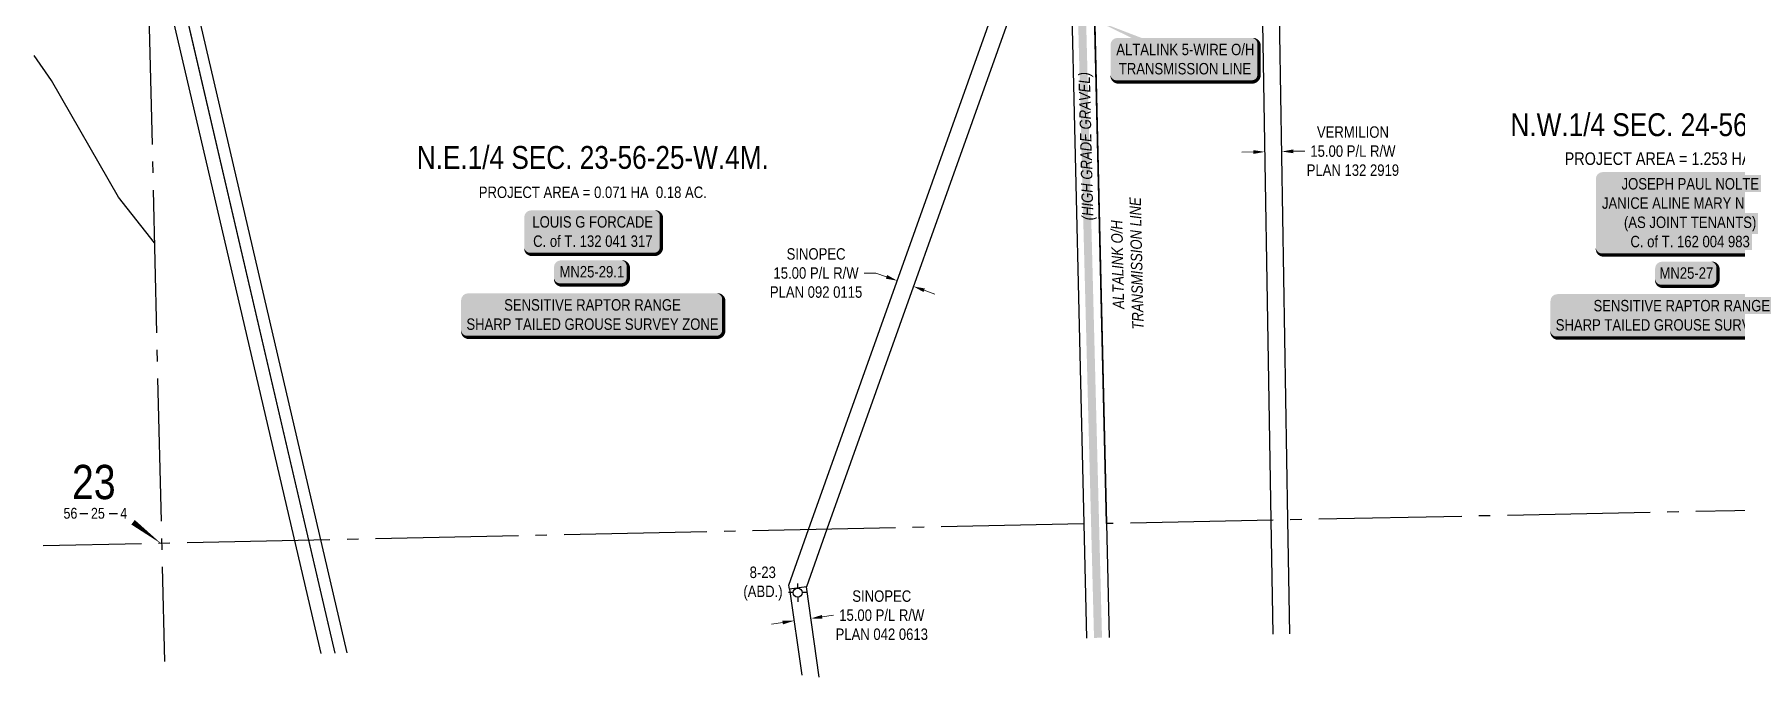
# Model space of a CAD drawing. Extents: x 88833 to 97610, y 5963373 to 5974710.
# Drawn here: x 91426 to 92916, y 5965720 to 5966285 of the extents above; entities that cross this region are included whole.
import ezdxf
from ezdxf.enums import TextEntityAlignment as Align

# ---------------------------------------------------------------- set-up
doc = ezdxf.new("R2010")
doc.units = 0
doc.header["$LTSCALE"] = 5
doc.header["$PDSIZE"] = 5
doc.linetypes.add('foc-QUARTERLINE', pattern=[33, 25, -3, 2, -3])
doc.layers.get('Defpoints').update_dxf_attribs({"color": 9})
for name, color, linetype in [('10', 1, 'Continuous'), ('9', 3, 'Continuous'), ('AS-OWNER', 7, 'Continuous'), ('AS-POWER', 104, 'foc-POWER'), ('AS-POWER-T', 104, 'Continuous'), ('AS-ROADS', 254, 'Continuous'), ('AS-WILDLIFE-BLOCK', 131, 'Continuous'), ('C-RW', 13, 'Continuous'), ('C-SYMBOL', 7, 'Continuous'), ('F-RW', 190, 'Continuous'), ('F-WS-S', 8, 'Continuous'), ('L-AREAREQUIRED', 7, 'Continuous'), ('L-QSEC', 8, 'foc-QUARTERLINE'), ('L-SEC', 7, 'Continuous'), ('L-SECLBL', 7, 'Continuous'), ('L-SECQ', 8, 'foc-QUARTERLINE'), ('L-TITLEDB', 4, 'Continuous'), ('P-APEX RECON-LINE LIST', 240, 'Continuous')]:
    doc.layers.add(name, color=color, linetype=linetype)
for name, color, linetype, lineweight in [('F-RW-T', 190, 'Continuous', 9), ('F-WS-T', 190, 'Continuous', 9), ('T-TEXT', 48, 'Continuous', 18)]:
    doc.layers.add(name, color=color, linetype=linetype, lineweight=lineweight)
doc.styles.add('100L', font='ARIALN.TTF', dxfattribs={"height": 10})
doc.styles.add('175L', font='ARIALN.TTF', dxfattribs={"height": 2})
doc.styles.add('80', font='ARIALN.TTF', dxfattribs={"height": 10})
doc.styles.add('80CG', font='ARIALN.TTF', dxfattribs={"height": 10})
doc.styles.add('80L', font='ARIALN.TTF', dxfattribs={"height": 10})
doc.styles.add('80LS', font='ARIALNI.TTF', dxfattribs={"height": 10})
doc.styles.add('foc-LtypeFont', font='ARIALN.TTF', dxfattribs={"height": 7.35})
doc.styles.add('SIMPLEX', font='ARIALN.TTF')
doc.linetypes.add('foc-POWER', pattern='A,6,-1,["P",foc-LtypeFont,S=0.2,R=0,X=-0.625,Y=-0.75],-1.24,4', length=12.24)
doc.dimstyles.new('Compass 5 000', dxfattribs={"dimscale": 5, "dimtxt": 9, "dimasz": 2, "dimexe": 0.2, "dimexo": 0.0625, "dimgap": 0.5, "dimtad": 0, "dimtih": 1, "dimtoh": 1, "dimzin": 0, "dimdsep": 46, "dimtxsty": '80CG', "dimcen": 0.1, "dimse1": 1, "dimse2": 1, "dimclrd": 256, "dimclrt": 256, "dimaunit": 1, "dimadec": 4, "dimazin": 0, "dimtfac": 0.06, "dimtofl": 0, "dimtmove": 0, "dimatfit": 1, "dimfxl": 0.2, "dimtolj": 1, "dimtzin": 0, "dimlwd": -1, "dimarcsym": 0})

# ---------------------------------------------------------------- blocks, each defined once
blk = doc.blocks.new('*D406')
at = {"layer": 'Defpoints', "color": 0, "transparency": 16777216}
for p in [(92518, 5966182.1), (92503.5, 5966156.6), (92518.4, 5966156.9)]:
    blk.add_point(p, dxfattribs=at)
at = {"layer": 'F-RW-T', "transparency": 16777216}
for p, q in [((92493.1, 5966181.7), (92483.1, 5966181.5)), ((92528, 5966182.3), (92538, 5966182.4))]:
    blk.add_line(p, q, dxfattribs=at)
for points in [[(92493, 5966183.3), (92493.1, 5966180), (92503.1, 5966181.8)], [(92528, 5966183.9), (92528, 5966180.6), (92518, 5966182.1)]]:
    blk.add_solid(points, dxfattribs=at)
at = {"layer": 'F-RW-T', "transparency": 16777216, "insert": (92580.2, 5966182.4), "char_height": 10, "attachment_point": 5, "style": '80CG'}
blk.add_mtext('\\A1;VERMILION\\P15.00 P/L R/W\\PPLAN 132 2919', dxfattribs=at)
blk = doc.blocks.new('*D426')
at = {"layer": 'Defpoints', "color": 0, "transparency": 16777216}
for p in [(92256.9, 5966280.9), (92271, 5966275.8), (92181.5, 5966069)]:
    blk.add_point(p, dxfattribs=at)
at = {"layer": 'F-RW-T', "transparency": 16777216}
for p, q in [((92162.6, 5966075.7), (92152.6, 5966075.7)), ((92172.1, 5966072.4), (92162.6, 5966075.7)), ((92205, 5966060.7), (92214.4, 5966057.3))]:
    blk.add_line(p, q, dxfattribs=at)
for points in [[(92172.6, 5966074), (92171.5, 5966070.8), (92181.5, 5966069)], [(92205.6, 5966062.2), (92204.4, 5966059.1), (92195.6, 5966064)]]:
    blk.add_solid(points, dxfattribs=at)
at = {"layer": 'F-RW-T', "transparency": 16777216, "insert": (92110.4, 5966075.7), "char_height": 10, "attachment_point": 5, "style": '80CG'}
blk.add_mtext('\\A1;SINOPEC\\P15.00 P/L R/W\\PPLAN 092 0115', dxfattribs=at)
blk = doc.blocks.new('*U452')
at = {"true_color": 0xffffa8}
h = blk.add_hatch(color=51, dxfattribs=at)
edge = h.paths.add_edge_path()
edge.add_line((-21.5, -11.5), (21.5, -11.5))
edge.add_arc((21.5, -5.5), 6, 270, 360)
edge.add_line((27.5, -5.5), (27.5, 4))
edge.add_arc((21.5, 4), 6, 0, 90)
edge.add_line((21.5, 10), (-21.5, 10))
edge.add_arc((-21.5, 4), 6, 90, 180)
edge.add_line((-27.5, 4), (-27.5, -5.5))
edge.add_arc((-21.5, -5.5), 6, 180, 270)
at = {"color": 240, "flags": 128}
for points in [[(-24.7, -8.4, 0, 10, 0), (0, 0, 5, 5, 0)], [(21, -6.9, 0, 10, 0), (0, 0, 5, 5, 0)]]:
    blk.add_lwpolyline(points, format="xyseb", dxfattribs=at)
blk.add_lwpolyline([(-21.5, -11.5, 3, 3, 0), (21.5, -11.5, 3, 3, 0.414214), (27.5, -5.5, 3, 3, 0), (27.5, 4, 3, 0, 0.414214), (21.5, 10, 0, 0, 0), (-21.5, 10, 0, 0, 0.414214), (-27.5, 4, 0, 0, 0), (-27.5, -5.5, 0, 3, 0.414214)], format="xyseb", close=True, dxfattribs=at)
at = {"color": 4, "style": '80'}
blk.add_attdef('OTHER_001', (-14.7, -5), '', height=10, dxfattribs=at)
blk = doc.blocks.new('*U475')
h = blk.add_hatch(color=59)
edge = h.paths.add_edge_path()
edge.add_line((-76.5, -37), (76.5, -37))
edge.add_arc((76.5, -31), 6, 270, 360)
edge.add_line((82.5, -31), (82.5, 29.5))
edge.add_arc((76.5, 29.5), 6, 0, 90)
edge.add_line((76.5, 35.5), (-76.5, 35.5))
edge.add_arc((-76.5, 29.5), 6, 90, 180)
edge.add_line((-82.5, 29.5), (-82.5, -31))
edge.add_arc((-76.5, -31), 6, 180, 270)
at = {"color": 1, "flags": 128}
blk.add_lwpolyline([(-76.5, -37, 3, 3, 0), (76.5, -37, 3, 3, 0.414214), (82.5, -31, 3, 3, 0), (82.5, 29.5, 3, 0, 0.414214), (76.5, 35.5, 0, 0, 0), (-76.5, 35.5, 0, 0, 0.414214), (-82.5, 29.5, 0, 0, 0), (-82.5, -31, 0, 3, 0.414214)], format="xyseb", close=True, dxfattribs=at)
blk.add_lwpolyline([(-56, -9.7, 0, 7.5, 0), (0, 0, 0, 0, 0)], format="xyseb", dxfattribs=at)
at = {"color": 1, "style": '80'}
blk.add_attdef('ENTER_TEXT_001', (-36, -5), '', height=10, dxfattribs=at)
blk = doc.blocks.new('L-SECLBL')
at = {"layer": '9', "color": 7}
for p, q in [((-5.1, -27.8), (-12.3, -27.8)), ((20.7, -27.8), (13.5, -27.8))]:
    blk.add_line(p, q, dxfattribs=at)
at = {"layer": '10', "color": 2, "style": 'SIMPLEX'}
blk.add_attdef('SEC', text='', height=30, dxfattribs=at).set_placement((0, 0), align=Align.MIDDLE)
at = {"layer": '10', "color": 5, "style": '80L'}
blk.add_attdef('TWP', text='', height=9.5, dxfattribs=at).set_placement((-14.4, -27.4), align=Align.MIDDLE_RIGHT)
blk.add_attdef('RGE', text='', height=9.5, dxfattribs=at).set_placement((3.6, -27.4), align=Align.MIDDLE_CENTER)
blk.add_attdef('MER', text='', height=9.5, dxfattribs=at).set_placement((23.2, -27.4), align=Align.MIDDLE_LEFT)
blk = doc.blocks.new('*D523')
at = {"layer": 'Defpoints', "color": 0, "transparency": 16777216}
for p in [(92105.9, 5965773.4), (92091.1, 5965770.9), (92105.9, 5965773)]:
    blk.add_point(p, dxfattribs=at)
at = {"layer": 'F-RW-T', "transparency": 16777216}
for p, q in [((92115.8, 5965774.8), (92125.7, 5965776.2)), ((92081.2, 5965769.8), (92071.3, 5965768.4))]:
    blk.add_line(p, q, dxfattribs=at)
for points in [[(92115.5, 5965776.4), (92116, 5965773.1), (92105.9, 5965773.4)], [(92080.9, 5965771.5), (92081.4, 5965768.2), (92091.1, 5965771.3)]]:
    blk.add_solid(points, dxfattribs=at)
at = {"layer": 'F-RW-T', "transparency": 16777216, "insert": (92167.9, 5965776.2), "char_height": 10, "attachment_point": 5, "style": '80CG'}
blk.add_mtext('\\A1;SINOPEC\\P15.00 P/L R/W\\PPLAN 042 0613', dxfattribs=at)
blk = doc.blocks.new('GABD')
for p, q in [((-0.81, 0), (-1.62, 0)), ((0, 0.81), (0, 1.62)), ((1.62, 0), (0.81, 0)), ((0, -0.81), (0, -1.62))]:
    blk.add_line(p, q)
blk.add_circle((0, 0), 0.8)
blk = doc.blocks.new('*U513')
at = {"true_color": 0xffffa8}
h = blk.add_hatch(color=51, dxfattribs=at)
edge = h.paths.add_edge_path()
edge.add_line((-26.5, -11.5), (26.5, -11.5))
edge.add_arc((26.5, -5.5), 6, 270, 360)
edge.add_line((32.5, -5.5), (32.5, 4))
edge.add_arc((26.5, 4), 6, 0, 90)
edge.add_line((26.5, 10), (-26.5, 10))
edge.add_arc((-26.5, 4), 6, 90, 180)
edge.add_line((-32.5, 4), (-32.5, -5.5))
edge.add_arc((-26.5, -5.5), 6, 180, 270)
at = {"color": 240, "flags": 128}
blk.add_lwpolyline([(-26.5, -11.5, 3, 3, 0), (26.5, -11.5, 3, 3, 0.414214), (32.5, -5.5, 3, 3, 0), (32.5, 4, 3, 0, 0.414214), (26.5, 10, 0, 0, 0), (-26.5, 10, 0, 0, 0.414214), (-32.5, 4, 0, 0, 0), (-32.5, -5.5, 0, 3, 0.414214)], format="xyseb", close=True, dxfattribs=at)
for points in [[(-24.7, -8.4, 0, 10, 0), (0, 0, 5, 5, 0)], [(21, -6.9, 0, 10, 0), (0, 0, 5, 5, 0)]]:
    blk.add_lwpolyline(points, format="xyseb", dxfattribs=at)
at = {"color": 4, "style": '80'}
blk.add_attdef('OTHER_001', (-14.7, -5), '', height=10, dxfattribs=at)
blk = doc.blocks.new('*U519')
h = blk.add_hatch(color=59)
edge = h.paths.add_edge_path()
edge.add_line((-54, -20), (54, -20))
edge.add_arc((54, -14), 6, 270, 360)
edge.add_line((60, -14), (60, 12.5))
edge.add_arc((54, 12.5), 6, 0, 90)
edge.add_line((54, 18.5), (-54, 18.5))
edge.add_arc((-54, 12.5), 6, 90, 180)
edge.add_line((-60, 12.5), (-60, -14))
edge.add_arc((-54, -14), 6, 180, 270)
at = {"color": 1, "flags": 128}
blk.add_lwpolyline([(-54, -20, 3, 3, 0), (54, -20, 3, 3, 0.414214), (60, -14, 3, 3, 0), (60, 12.5, 3, 0, 0.414214), (54, 18.5, 0, 0, 0), (-54, 18.5, 0, 0, 0.414214), (-60, 12.5, 0, 0, 0), (-60, -14, 0, 3, 0.414214)], format="xyseb", close=True, dxfattribs=at)
blk.add_lwpolyline([(-56, -9.7, 0, 7.5, 0), (0, 0, 0, 0, 0)], format="xyseb", dxfattribs=at)
at = {"color": 1, "style": '80'}
blk.add_attdef('ENTER_TEXT_001', (-36, -5), '', height=10, dxfattribs=at)
blk = doc.blocks.new('*U737')
h = blk.add_hatch(color=255)
edge = h.paths.add_edge_path()
edge.add_line((-59, -20), (59, -20))
edge.add_arc((59, -14), 6, 270, 360)
edge.add_line((65, -14), (65, 12.5))
edge.add_arc((59, 12.5), 6, 0, 90)
edge.add_line((59, 18.5), (-59, 18.5))
edge.add_arc((-59, 12.5), 6, 90, 180)
edge.add_line((-65, 12.5), (-65, -14))
edge.add_arc((-59, -14), 6, 180, 270)
at = {"color": 104, "flags": 128}
blk.add_lwpolyline([(-78.3, 34, 0, 7.5, 0), (0, 0, 0, 0, 0)], format="xyseb", dxfattribs=at)
blk.add_lwpolyline([(-59, -20, 3, 3, 0), (59, -20, 3, 3, 0.414214), (65, -14, 3, 3, 0), (65, 12.5, 3, 0, 0.414214), (59, 18.5, 0, 0, 0), (-59, 18.5, 0, 0, 0.414214), (-65, 12.5, 0, 0, 0), (-65, -14, 0, 3, 0.414214)], format="xyseb", close=True, dxfattribs=at)
at = {"color": 104, "style": '80'}
blk.add_attdef('ENTER_TEXT_001', (-26.8, -4.9), '', height=10, dxfattribs=at)
blk = doc.blocks.new('*U851')
h = blk.add_hatch(color=255)
edge = h.paths.add_edge_path()
edge.add_line((-109, -20), (109, -20))
edge.add_arc((109, -14), 6, 270, 360)
edge.add_line((115, -14), (115, 12.5))
edge.add_arc((109, 12.5), 6, 0, 90)
edge.add_line((109, 18.5), (-109, 18.5))
edge.add_arc((-109, 12.5), 6, 90, 180)
edge.add_line((-115, 12.5), (-115, -14))
edge.add_arc((-109, -14), 6, 180, 270)
at = {"color": 131, "flags": 128}
blk.add_lwpolyline([(-109, -20, 3, 3, 0), (109, -20, 3, 3, 0.414214), (115, -14, 3, 3, 0), (115, 12.5, 3, 0, 0.414214), (109, 18.5, 0, 0, 0), (-109, 18.5, 0, 0, 0.414214), (-115, 12.5, 0, 0, 0), (-115, -14, 0, 3, 0.414214)], format="xyseb", close=True, dxfattribs=at)
at = {"color": 131, "style": '80'}
blk.add_attdef('ENTER_TEXT_001', (-36, -5), '', height=10, dxfattribs=at)

msp = doc.modelspace()

# ---------------------------------------------------------------- linework, layer by layer
at = {"layer": 'AS-POWER', "flags": 128}
msp.add_lwpolyline([(92367.216, 5965756.641), (92364.865, 5965856.495), (92348.256, 5966568.109), (92344.727, 5966692.519)], dxfattribs=at)
at = {"layer": 'AS-ROADS', "const_width": 7, "flags": 128}
msp.add_lwpolyline([(92357.142, 5965756.439), (92333.488, 5966675.647), (92310.644, 5967663.78), (92293.117, 5968542.773), (92269.466, 5969994.037)], dxfattribs=at)
at = {"layer": 'C-RW', "flags": 128}
msp.add_lwpolyline([(91689.659, 5965743.073), (91539.583, 5966387.279), (91535.138, 5966573.622), (91510.165, 5966573.024), (91509.569, 5966598.027), (91519.558, 5966598.265), (91519.916, 5966583.245), (91544.889, 5966583.843), (91549.548, 5966388.545), (91699.871, 5965743.277)], dxfattribs=at)
at = {"layer": 'F-RW', "flags": 128}
msp.add_lwpolyline([(92103.851, 5965851.099), (92274.723, 5966330.815), (92272.618, 5966377.365), (92271.937, 5966392.445), (92271.175, 5966409.282), (92118.921, 5966556.952), (92061.663, 5966612.485), (92061.01, 5966640.361), (92060.653, 5966655.569), (92075.641, 5966655.981), (92075.905, 5966640.696), (92076.507, 5966619.042), (92230.347, 5966469.76), (92285.864, 5966415.888), (92286.966, 5966391.522), (92287.666, 5966376.455), (92289.813, 5966328.558), (92119.899, 5965851.439), (92101.9, 5965801.025), (92087.097, 5965798.955), (92086.583, 5965802.622)], close=True, dxfattribs=at)
for points in [[(92525.003, 5965759.801), (92523.344, 5965859.745), (92516.293, 5966284.46), (92514.91, 5966363.642), (92514.647, 5966378.671), (92510.003, 5966664.889), (92495.011, 5966664.637), (92499.763, 5966379.47), (92500.013, 5966364.435), (92508.427, 5965859.445), (92510.092, 5965759.502)], [(91677.209, 5965742.823), (91467.726, 5966642.033)], [(91689.659, 5965743.073), (91480.168, 5966642.321)], [(92113.197, 5965722.111), (92101.9, 5965801.025), (92087.097, 5965798.955), (92097.85, 5965723.779)]]:
    msp.add_lwpolyline(points, dxfattribs=at)
at = {"layer": 'L-QSEC', "flags": 128}
for points in [[(93170.274, 5965872.743), (92364.865, 5965856.495)], [(92344.834, 5965856.213), (91434.114, 5965836.884)]]:
    msp.add_lwpolyline(points, dxfattribs=at)
at = {"layer": 'L-SEC', "flags": 128}
for points in [[(92325.659, 5966661.915), (92344.644, 5965856.309)], [(92364.675, 5965856.591), (92345.726, 5966662.231)], [(92344.834, 5965856.213), (92347.186, 5965756.24)], [(92367.216, 5965756.641), (92364.865, 5965856.495)]]:
    msp.add_lwpolyline(points, dxfattribs=at)
at = {"layer": 'L-SECLBL', "flags": 128}
msp.add_lwpolyline([(91537.678, 5965838.598, 0, 4.996, 0), (91512.702, 5965857.58, 0, 0, 0)], format="xyseb", dxfattribs=at)
at = {"layer": 'L-SECQ', "flags": 128}
msp.add_lwpolyline([(91518.486, 5966643.209), (91540.132, 5965735.728)], dxfattribs=at)
at = {"layer": 'L-TITLEDB', "flags": 128}
msp.add_lwpolyline([(91531.395, 5966102.024), (91499.84, 5966142.107), (91441.305, 5966244.281), (91426.07, 5966266.039)], dxfattribs=at)

# ---------------------------------------------------------------- block references
at = {"layer": 'AS-OWNER', "color": 5}
ref = msp.add_blockref('*U475', (92875.298, 5966128.568), dxfattribs=at)
ref.add_attrib('ENTER_TEXT_001', 'JOSEPH PAUL NOLTE', (92815.294, 5966148.831), dxfattribs={"layer": '0', "color": 1, "height": 10, "style": '80'})
ref.add_attrib('ENTER_TEXT_002', 'JANICE ALINE MARY NOLTE', (92798.115, 5966131.987), dxfattribs={"layer": '0', "color": 1, "height": 10, "style": '80'})
ref.add_attrib('ENTER_TEXT_003', '(AS JOINT TENANTS)', (92817.389, 5966115.143), dxfattribs={"layer": '0', "color": 1, "height": 10, "style": '80'})
ref.add_attrib('ENTER_TEXT_004', 'C. of T. 162 004 983', (92823.067, 5966098.299), dxfattribs={"layer": '0', "color": 1, "height": 10, "style": '80'})
ref = msp.add_blockref('*U519', (91915.042, 5966112.065), dxfattribs=at)
ref.add_attrib('ENTER_TEXT_001', 'LOUIS G FORCADE', (91862.109, 5966115.484), dxfattribs={"layer": '0', "color": 1, "height": 10, "style": '80'})
ref.add_attrib('ENTER_TEXT_002', 'C. of T. 132 041 317', (91862.812, 5966098.64), dxfattribs={"layer": '0', "color": 1, "height": 10, "style": '80'})
at = {"layer": 'AS-POWER-T'}
ref = msp.add_blockref('*U737', (92433.074, 5966263.008), dxfattribs=dict(at, xscale=0.9992045070000001, yscale=0.9992045070000001, zscale=0.9992045070000001))
ref.add_attrib('ENTER_TEXT_001', 'ALTALINK 5-WIRE O/H', (92373.129, 5966266.424), dxfattribs={"layer": '0', "color": 104, "height": 9.99205, "style": '80'})
ref.add_attrib('ENTER_TEXT_002', 'TRANSMISSION LINE', (92375.364, 5966249.593), dxfattribs={"layer": '0', "color": 104, "height": 9.99205, "style": '80'})
at = {"layer": 'AS-WILDLIFE-BLOCK'}
ref = msp.add_blockref('*U851', (91914.713, 5966039.421), dxfattribs=dict(at, xscale=0.9992045070000001, yscale=0.9992045070000001, zscale=0.9992045070000001))
ref.add_attrib('ENTER_TEXT_001', 'SENSITIVE RAPTOR RANGE', (91837.489, 5966042.836), dxfattribs={"layer": '0', "color": 131, "height": 9.99205, "style": '80'})
ref.add_attrib('ENTER_TEXT_002', 'SHARP TAILED GROUSE SURVEY ZONE', (91804.418, 5966026.006), dxfattribs={"layer": '0', "color": 131, "height": 9.99205, "style": '80'})
ref = msp.add_blockref('*U851', (92867.992, 5966038.756), dxfattribs=dict(at, xscale=0.9992045070000001, yscale=0.9992045070000001, zscale=0.9992045070000001))
ref.add_attrib('ENTER_TEXT_001', 'SENSITIVE RAPTOR RANGE', (92790.768, 5966042.172), dxfattribs={"layer": '0', "color": 131, "height": 9.99205, "style": '80'})
ref.add_attrib('ENTER_TEXT_002', 'SHARP TAILED GROUSE SURVEY ZONE', (92757.698, 5966025.342), dxfattribs={"layer": '0', "color": 131, "height": 9.99205, "style": '80'})
at = {"layer": 'F-WS-S', "xscale": 5, "yscale": 5, "zscale": 5}
msp.add_blockref('GABD', (92094.381, 5965796), dxfattribs=at)
at = {"layer": 'L-SECLBL', "xscale": 0.9992183585623716, "yscale": 0.9992183585623716, "zscale": 0.9992183585623716}
msp.add_blockref('L-SECLBL', (91478.346, 5965892.833), dxfattribs=at).add_auto_attribs({'SEC': '23', 'TWP': '56', 'RGE': '25', 'MER': '4'})
at = {"layer": 'P-APEX RECON-LINE LIST'}
ref = msp.add_blockref('*U513', (91913.556, 5966076.819), dxfattribs=at)
ref.add_attrib('OTHER_001', 'MN25-29.1', (91885.858, 5966071.884), dxfattribs={"layer": '0', "color": 4, "height": 10, "style": '80'})
ref = msp.add_blockref('*U452', (92872.164, 5966075.665), dxfattribs=at)
ref.add_attrib('OTHER_001', 'MN25-27', (92848.456, 5966070.73), dxfattribs={"layer": '0', "color": 4, "height": 10, "style": '80'})

# ---------------------------------------------------------------- texts
at = {"layer": 'C-SYMBOL', "color": 3, "style": '175L'}
for s, p in [('N.W.1/4 SEC. 24-56-25-W.4M.', (92875.298, 5966189.558)), ('N.E.1/4 SEC. 23-56-25-W.4M.', (91915.042, 5966160.912))]:
    msp.add_text(s, height=20, dxfattribs=at).set_placement(p, align=Align.BOTTOM_CENTER)
at = {"layer": 'F-WS-T', "insert": (92044.688, 5965818.764), "char_height": 10, "attachment_point": 1, "style": '100L'}
msp.add_mtext_dynamic_manual_height_columns('\\pi7.6079;8-23\\P\\pi2.0826;(ABD.)', width=37.13933, gutter_width=55, heights=[0], dxfattribs=at)
at = {"layer": 'L-AREAREQUIRED', "color": 5, "style": '100L'}
for s, height, p in [('PROJECT AREA = 1.253 HA  3.10 AC.', 11, (92875.298, 5966167.058)), ('PROJECT AREA = 0.071 HA  0.18 AC.', 10, (91915.042, 5966138.412))]:
    msp.add_text(s, height=height, dxfattribs=at).set_placement(p, align=Align.BOTTOM_CENTER)
at = {"layer": 'T-TEXT', "insert": (92341.56, 5966186.612), "char_height": 10, "width": 135.64186, "attachment_point": 2, "rotation": 91.409444, "style": '80LS'}
msp.add_mtext('(HIGH GRADE GRAVEL)', dxfattribs=at)

# ---------------------------------------------------------------- dimensions: what is measured, and where the dimension line sits
at = {"layer": 'F-RW-T'}
dim = msp.add_linear_dim(base=(92181.477, 5966069.031), p1=(92271.041, 5966275.846), p2=(92256.933, 5966280.871), angle=160.394457, text='SINOPEC\\P15.00 P/L R/W\\PPLAN 092 0115', dimstyle='Compass 5 000', dxfattribs=at)
dim.commit()
dim.dimension.update_dxf_attribs({"geometry": '*D426', "text_midpoint": (92110.372, 5966075.741), "dimtype": 161})
for p1, p2, distance, text, picture, middle in [((92503.475, 5966156.636), (92518.411, 5966156.884), 25.204, 'VERMILION\\P15.00 P/L R/W\\PPLAN 132 2919', '*D406', (92580.234, 5966182.416)), ((92091.116, 5965770.855), (92105.916, 5965772.974), 0.408, 'SINOPEC\\P15.00 P/L R/W\\PPLAN 042 0613', '*D523', (92167.887, 5965776.212))]:
    dim = msp.add_aligned_dim(p1=p1, p2=p2, distance=distance, text=text, dimstyle='Compass 5 000', dxfattribs=at)
    dim.commit()
    dim.dimension.update_dxf_attribs({"geometry": picture, "text_midpoint": middle})

# ---------------------------------------------------------------- next in the draw order: texts
at = {"layer": 'AS-POWER-T', "insert": (92370.492, 5966024.963), "char_height": 10, "attachment_point": 1, "rotation": 91.227573, "style": '100L', "bg_fill": 3, "box_fill_scale": 1.1, "bg_fill_color": 256, "bg_fill_transparency": 0}
msp.add_mtext_dynamic_manual_height_columns('\\pi19.254;{\\fArial Narrow|b0|i1|c0|p34;ALTALINK O/H\\P\\pi0.80918;TRANSMISSION LINE}', width=116.54332, gutter_width=55, heights=[0], dxfattribs=at)

doc.saveas('drawing.dxf')
